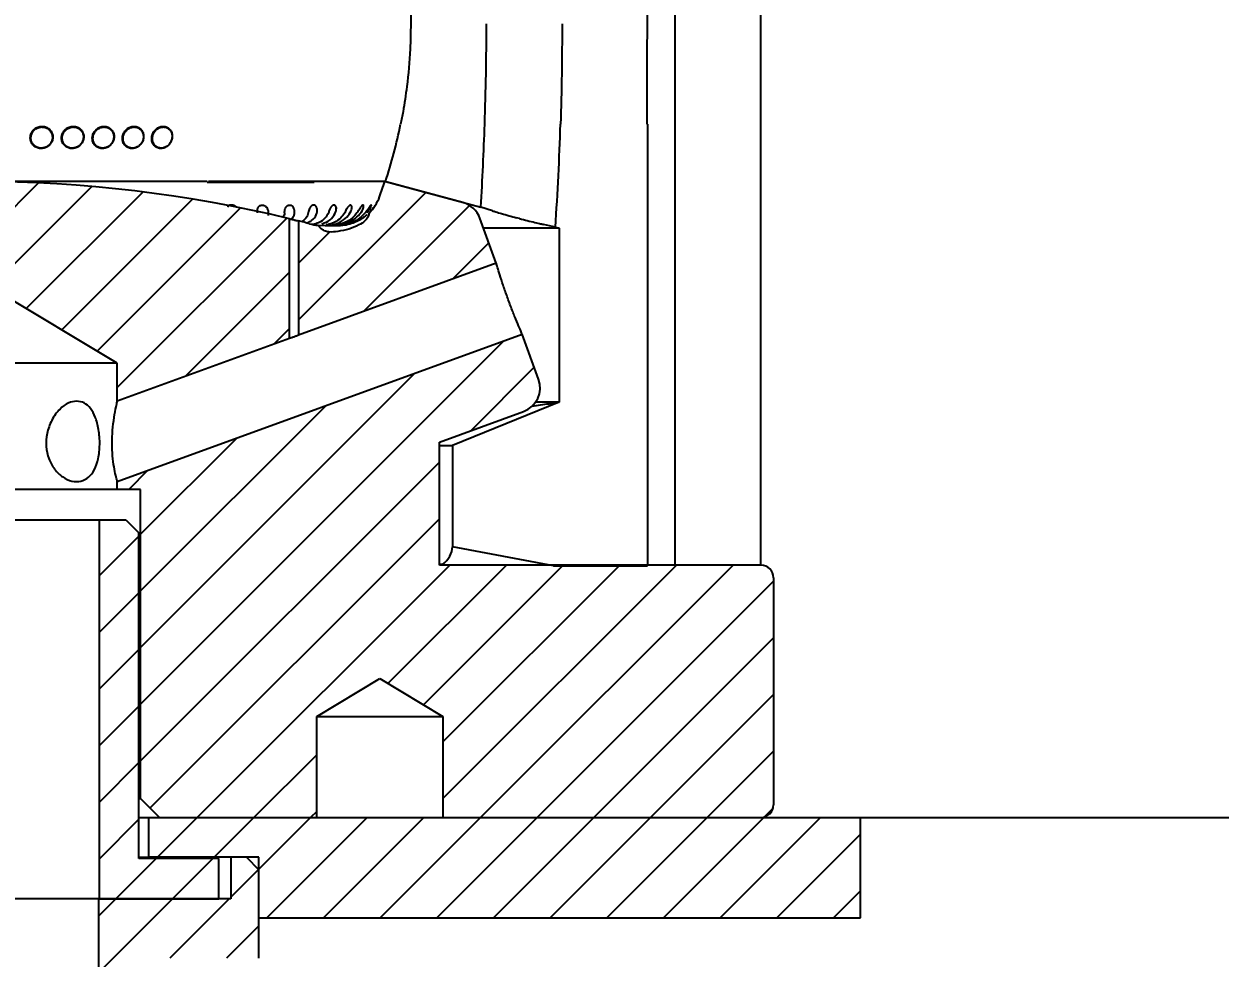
# Model space of a CAD drawing. Header units: millimetres. Extents: x 8 to 832, y 8 to 585.
# Drawn here: x 650.9 to 745.7, y 108.5 to 182.5 of the extents above; entities that cross this region are included whole.
import ezdxf

# ---------------------------------------------------------------- set-up
doc = ezdxf.new("R2010")
doc.units = ezdxf.units.MM
doc.layers.add('DIMENSIONS', color=2, linetype='Continuous')
doc.layers.add('HATCH', color=3, linetype='Continuous')
doc.layers.add('OUTLINE', color=7, linetype='Continuous', lineweight=25)
doc.styles.add('SLDTEXTSTYLE0', font='TXT', dxfattribs={"width": 0.75})
doc.dimstyles.new('SLDDIMSTYLE0', dxfattribs={"dimtxt": 3.5, "dimasz": 2, "dimexe": 0, "dimexo": 0.0625, "dimgap": 0.875, "dimtad": 1, "dimrnd": 1e-09, "dimzin": 12, "dimdsep": 46, "dimtxsty": 'SLDTEXTSTYLE0', "dimsah": 1, "dimcen": 0.09, "dimadec": 0, "dimazin": 3, "dimtfac": 1, "dimtofl": 0, "dimtmove": 0, "dimatfit": 3, "dimfxl": 0, "dimfrac": 2, "dimtolj": 1, "dimtzin": 12, "dimarcsym": 0})

# ---------------------------------------------------------------- blocks, each defined once
blk = doc.blocks.new('SW_HATCH_0')
at = {"layer": 'HATCH', "color": 0}
for p, q in [((400.767, -34.775), (388.698, -46.845)), ((404.98, -35.052), (396.984, -43.048)), ((409.041, -35.482), (399.789, -44.734)), ((431.438, -35.535), (421.35, -45.623)), ((412.963, -36.049), (402.594, -46.419)), ((416.759, -36.744), (405.399, -48.104)), ((434.91, -36.554), (426.5, -44.963)), ((420.436, -37.557), (407, -50.993)), ((423.835, -38.648), (421.35, -41.133)), ((436.442, -39.512), (433.56, -42.394)), ((420.65, -41.833), (412.381, -50.102)), ((420.65, -46.323), (419.441, -47.533)), ((437.64, -47.294), (408.85, -76.084)), ((430.581, -49.863), (408.85, -71.594)), ((440.037, -49.387), (435.013, -54.411)), ((423.521, -52.433), (408.85, -67.104)), ((416.461, -55.002), (408.85, -62.613)), ((409.402, -57.572), (407.907, -59.066)), ((432.525, -56.899), (408.85, -80.574)), ((432.525, -61.389), (409.599, -84.315)), ((408.7, -62.763), (405.55, -65.913)), ((433.338, -65.066), (413.338, -85.066)), ((437.828, -65.066), (428.445, -74.45)), ((451.298, -65.066), (432.8, -83.565)), ((455.788, -65.066), (435.788, -85.066)), ((459, -66.345), (440.279, -85.066)), ((408.7, -67.254), (405.55, -70.404)), ((459, -70.835), (444.769, -85.066)), ((408.7, -71.744), (405.55, -74.894)), ((459, -75.325), (449.259, -85.066)), ((408.7, -76.234), (405.55, -79.384)), ((422.8, -80.094), (417.828, -85.066)), ((459, -79.815), (453.749, -85.066)), ((408.7, -80.724), (405.55, -83.874)), ((458.96, -84.345), (458.279, -85.027)), ((408.7, -85.214), (405.55, -88.364)), ((413.338, -85.066), (410.188, -88.216)), ((417.828, -85.066), (414.678, -88.216)), ((422.318, -85.066), (418.225, -89.159)), ((426.808, -85.066), (418.858, -93.016)), ((422.8, -84.584), (422.318, -85.066)), ((431.298, -85.066), (423.348, -93.016)), ((435.788, -85.066), (427.838, -93.016)), ((440.279, -85.066), (432.329, -93.016)), ((444.769, -85.066), (436.819, -93.016)), ((449.259, -85.066), (441.309, -93.016)), ((453.749, -85.066), (445.799, -93.016)), ((458.239, -85.066), (450.289, -93.016)), ((462.729, -85.066), (454.779, -93.016)), ((465.9, -86.386), (459.269, -93.016)), ((410.088, -88.316), (406.888, -91.516)), ((414.578, -88.316), (411.378, -91.516)), ((418.197, -89.188), (416, -91.384)), ((465.9, -90.876), (463.759, -93.016)), ((406.888, -91.516), (405.5, -92.904)), ((411.378, -91.516), (405.5, -97.394)), ((415.868, -91.516), (411.168, -96.216)), ((418.225, -93.65), (415.658, -96.216))]:
    blk.add_line(p, q, dxfattribs=at)
at = {"layer": 'HATCH', "color": 0, "flags": 128}
for points in [[(442.318, -65.066), (442.268, -65.116), (431.25, -76.135)], [(446.808, -65.066), (446.758, -65.116), (432.8, -79.075)]]:
    blk.add_lwpolyline(points, dxfattribs=at)
blk = doc.blocks.new('_D_6')
at = {"layer": 'DIMENSIONS'}
for p, q in [((716.108, 323.112), (762.866, 323.112)), ((760.866, 119.607), (760.866, 323.112)), ((710.272, 119.607), (762.866, 119.607))]:
    blk.add_line(p, q, dxfattribs=at)
for points in [[(760.866, 323.112), (760.366, 321.112), (761.366, 321.112)], [(760.866, 119.607), (761.366, 121.607), (760.366, 121.607)]]:
    blk.add_solid(points, dxfattribs=at)
at = {"layer": 'DIMENSIONS', "char_height": 3.5, "attachment_point": 1, "rotation": 90, "style": 'SLDTEXTSTYLE0'}
for s, insert in [('max 303', (750.802, 212.33)), ('203,5', (756.355, 215.543))]:
    blk.add_mtext(s, dxfattribs=dict(at, insert=insert))

msp = doc.modelspace()

# ---------------------------------------------------------------- linework, layer by layer
at = {"layer": 'OUTLINE'}
for p, q in [((709.247, 408.812), (709.247, 139.607)), ((702.456, 199.557), (702.456, 139.607)), ((681.522, 185.507), (681.522, 182.507)), ((700.272, 174.557), (700.272, 139.557)), ((665.397, 170.007), (629.147, 170.007)), ((665.397, 170.007), (665.386, 169.959)), ((665.386, 169.959), (673.871, 169.959)), ((673.883, 170.007), (665.49, 170.007)), ((673.871, 169.959), (673.883, 170.007)), ((679.469, 170.007), (673.883, 170.007)), ((685.646, 168.352), (679.469, 170.007)), ((679.519, 170.007), (679.469, 170.007)), ((679.519, 170.007), (687.074, 167.983)), ((675.618, 167.942), (675.626, 167.842)), ((678.36, 167.895), (678.373, 168.115)), ((688, 167.694), (687.074, 167.983)), ((671.922, 157.581), (671.922, 167.065)), ((672.622, 166.892), (672.622, 157.836)), ((688.304, 163.543), (687.007, 167.104)), ((690.149, 167.081), (689.901, 167.147)), ((674.735, 166.507), (674.185, 166.535)), ((675.754, 166.507), (674.735, 166.507)), ((693.272, 166.322), (687.292, 166.322)), ((692.984, 166.399), (692.054, 166.611)), ((692.984, 166.399), (693.272, 166.322)), ((693.272, 166.322), (693.272, 152.526)), ((688.304, 163.543), (672.622, 157.836)), ((658.272, 155.607), (647.272, 162.216)), ((658.272, 146.228), (690.356, 157.905)), ((671.922, 157.581), (658.272, 152.613)), ((691.652, 154.344), (690.356, 157.905)), ((658.272, 155.607), (636.272, 155.607)), ((658.272, 152.613), (658.272, 155.607)), ((683.797, 149.357), (690.456, 151.781)), ((693.272, 152.526), (684.822, 149.087)), ((693.272, 152.526), (691.42, 152.526)), ((683.797, 139.607), (683.797, 149.357)), ((683.797, 149.087), (684.822, 149.087)), ((684.822, 149.087), (684.822, 141.057)), ((658.272, 145.607), (658.272, 146.228)), ((658.272, 145.607), (636.272, 145.607)), ((660.122, 145.607), (658.272, 145.607)), ((660.122, 121.107), (660.122, 145.607)), ((656.822, 143.157), (637.722, 143.157)), ((656.822, 143.157), (656.822, 113.157)), ((658.972, 143.157), (656.822, 143.157)), ((658.972, 143.157), (659.972, 142.157)), ((659.972, 116.357), (659.972, 142.157)), ((692.822, 139.557), (684.822, 141.057)), ((684.031, 139.668), (683.797, 139.677)), ((709.272, 139.607), (683.797, 139.607)), ((692.822, 139.557), (700.272, 139.557)), ((710.272, 138.607), (710.272, 120.607)), ((674.072, 127.607), (679.072, 130.611)), ((679.072, 130.611), (684.072, 127.607)), ((674.072, 119.607), (674.072, 127.607)), ((674.072, 127.607), (684.072, 127.607)), ((684.072, 127.607), (684.072, 119.607)), ((659.972, 121.107), (660.122, 121.107)), ((661.622, 119.607), (660.122, 121.107)), ((659.972, 119.607), (660.772, 119.607)), ((660.772, 116.457), (660.772, 119.607)), ((660.772, 119.607), (717.172, 119.607)), ((661.622, 119.607), (674.072, 119.607)), ((684.072, 119.607), (709.272, 119.607)), ((717.172, 111.657), (717.172, 119.607)), ((659.972, 116.457), (660.772, 116.457)), ((666.322, 116.357), (659.972, 116.357)), ((669.497, 116.457), (660.772, 116.457)), ((666.322, 113.157), (666.322, 116.357)), ((667.272, 116.457), (667.272, 113.157)), ((668.497, 116.457), (667.272, 116.457)), ((668.497, 116.457), (669.497, 115.457)), ((669.497, 111.657), (669.497, 116.457)), ((669.497, 108.457), (669.497, 115.457)), ((656.772, 113.157), (637.772, 113.157)), ((656.772, 113.157), (656.772, 92.457)), ((667.272, 113.157), (656.772, 113.157)), ((656.822, 113.157), (666.322, 113.157)), ((669.497, 111.657), (717.172, 111.657))]:
    msp.add_line(p, q, dxfattribs=at)
for centre, radius, start, end in [((641.522, 182.507), 40, 341.79004, 348.53613), ((452.102, 182.507), 235.421, 356.46288, 358.06479), ((452.102, 182.507), 241.421, 356.17428, 358.1129), ((647.272, 65.282), 104.725, 76.3861, 103.6139), ((641.522, 182.507), 39.953, 339.94562, 341.76764), ((675.765, 170.007), 3.5, 314.66358, 339.94562), ((685.128, 166.42), 2, 20, 75), ((647.272, 65.282), 104.725, 75.48959, 75.99173), ((674.765, 171.507), 5, 255.48959, 263.25702), ((689.772, 153.66), 2, 290, 20), ((709.272, 138.607), 1, 0, 90), ((709.272, 120.607), 1, 270, 360)]:
    msp.add_arc(centre, radius, start, end, dxfattribs=at)
for centre, major_axis, ratio, start_param, end_param in [((-13529.48, 279.184), (0, 39096.064), 0.36397, 4.709713, 4.710558), ((675.265, 170.452), (1.488, -5.218), 0.506801, 0.821092, 0.837142), ((675.265, 170.452), (1.488, -5.218), 0.506801, 5.404411, 5.462094), ((650.438, 147.504), (34.358, -6.727), 0.202193, 6.107836, 6.322754)]:
    msp.add_ellipse(centre, major_axis=major_axis, ratio=ratio, start_param=start_param, end_param=end_param, dxfattribs=at)
for points, knots in [([(681.522, 182.507), (681.513, 181.844), (681.488, 180.183), (681.307, 178.192), (681.079, 176.538), (680.917, 175.545), (680.789, 174.886), (680.724, 174.557)], [0, 0, 0, 0, 0.248443, 0.622884, 0.748404, 0.874162, 1, 1, 1, 1]), ([(687.388, 174.557), (687.428, 175.881), (687.508, 178.531), (687.521, 181.181), (687.528, 182.507)], [0, 0, 0, 0, 0.499929, 1, 1, 1, 1]), ([(693.517, 182.507), (693.512, 181.182), (693.503, 178.531), (693.429, 175.882), (693.391, 174.557)], [0, 0, 0, 0, 0.499932, 1, 1, 1, 1]), ([(652.895, 172.906), (652.96, 172.984), (653.089, 173.141), (653.171, 173.435), (653.157, 173.733), (653.042, 174.006), (652.84, 174.224), (652.574, 174.361), (652.273, 174.403), (651.972, 174.343), (651.704, 174.19), (651.5, 173.959), (651.384, 173.678), (651.367, 173.378), (651.451, 173.094), (651.628, 172.855), (651.877, 172.691), (652.171, 172.618), (652.475, 172.647), (652.724, 172.754), (652.848, 172.864), (652.895, 172.906)], [0, 0, 0, 0, 0.053618, 0.107238, 0.160827, 0.214403, 0.268016, 0.321696, 0.37545, 0.429246, 0.48304, 0.536784, 0.590454, 0.644061, 0.697635, 0.751231, 0.804887, 0.858619, 0.912407, 0.966208, 1, 1, 1, 1]), ([(652.874, 172.919), (652.936, 172.994), (653.06, 173.143), (653.139, 173.424), (653.126, 173.709), (653.017, 173.971), (652.825, 174.18), (652.571, 174.312), (652.283, 174.352), (651.995, 174.296), (651.738, 174.15), (651.542, 173.93), (651.43, 173.662), (651.413, 173.375), (651.493, 173.102), (651.662, 172.874), (651.899, 172.716), (652.18, 172.645), (652.471, 172.672), (652.71, 172.774), (652.829, 172.879), (652.874, 172.919)], [0, 0, 0, 0, 0.05361, 0.107224, 0.160806, 0.214373, 0.267978, 0.321659, 0.375417, 0.429219, 0.483023, 0.536773, 0.590443, 0.644042, 0.697609, 0.751196, 0.804849, 0.858582, 0.912379, 0.966187, 1, 1, 1, 1]), ([(655.339, 172.906), (655.404, 172.984), (655.533, 173.141), (655.62, 173.435), (655.611, 173.733), (655.502, 174.006), (655.307, 174.224), (655.048, 174.361), (654.752, 174.403), (654.454, 174.343), (654.187, 174.19), (653.982, 173.959), (653.862, 173.678), (653.84, 173.378), (653.919, 173.093), (654.089, 172.855), (654.331, 172.691), (654.62, 172.618), (654.92, 172.647), (655.168, 172.754), (655.291, 172.864), (655.339, 172.906)], [0, 0, 0, 0, 0.053618, 0.107236, 0.160828, 0.214401, 0.268015, 0.321697, 0.375449, 0.429245, 0.483038, 0.536784, 0.590455, 0.644059, 0.697635, 0.751229, 0.804886, 0.858618, 0.912405, 0.966208, 1, 1, 1, 1]), ([(655.321, 172.919), (655.354, 172.954), (655.419, 173.025), (655.494, 173.149), (655.549, 173.283), (655.581, 173.422), (655.589, 173.565), (655.573, 173.704), (655.533, 173.839), (655.472, 173.963), (655.39, 174.074), (655.29, 174.169), (655.173, 174.245), (655.045, 174.3), (654.908, 174.332), (654.767, 174.34), (654.624, 174.325), (654.485, 174.286), (654.353, 174.224), (654.233, 174.142), (654.127, 174.041), (654.039, 173.926), (653.97, 173.797), (653.924, 173.662), (653.901, 173.52), (653.902, 173.379), (653.927, 173.24), (653.974, 173.11), (654.044, 172.989), (654.133, 172.884), (654.241, 172.796), (654.361, 172.728), (654.494, 172.681), (654.632, 172.658), (654.775, 172.658), (654.916, 172.683), (655.053, 172.731), (655.193, 172.805), (655.276, 172.878), (655.321, 172.919)], [0, 0, 0, 0, 0.026424, 0.053616, 0.080044, 0.107238, 0.133649, 0.160827, 0.187231, 0.214401, 0.240823, 0.268011, 0.29447, 0.321698, 0.348196, 0.375461, 0.40198, 0.42927, 0.455789, 0.483079, 0.509573, 0.536837, 0.563291, 0.590514, 0.616933, 0.64412, 0.670524, 0.697694, 0.724108, 0.751288, 0.777733, 0.804946, 0.831433, 0.858685, 0.885202, 0.912486, 0.93901, 0.966303, 1, 1, 1, 1]), ([(657.737, 172.907), (657.802, 172.985), (657.932, 173.142), (658.021, 173.436), (658.017, 173.734), (657.915, 174.007), (657.728, 174.225), (657.476, 174.362), (657.187, 174.402), (656.894, 174.343), (656.63, 174.189), (656.425, 173.958), (656.303, 173.677), (656.277, 173.377), (656.349, 173.092), (656.512, 172.854), (656.747, 172.69), (657.028, 172.618), (657.322, 172.647), (657.567, 172.755), (657.69, 172.865), (657.737, 172.907)], [0, 0, 0, 0, 0.0536169, 0.1072364, 0.1608269, 0.2144045, 0.2680162, 0.321696, 0.3754496, 0.4292469, 0.4830397, 0.5367836, 0.5904538, 0.6440587, 0.6976354, 0.7512294, 0.8048856, 0.8586189, 0.9124075, 0.9662089, 1, 1, 1, 1]), ([(657.721, 172.916), (657.754, 172.952), (657.819, 173.023), (657.895, 173.147), (657.952, 173.28), (657.986, 173.42), (657.997, 173.562), (657.984, 173.701), (657.949, 173.836), (657.891, 173.96), (657.813, 174.072), (657.717, 174.167), (657.604, 174.244), (657.48, 174.299), (657.346, 174.332), (657.208, 174.34), (657.068, 174.325), (656.932, 174.287), (656.801, 174.226), (656.681, 174.144), (656.575, 174.044), (656.486, 173.929), (656.416, 173.8), (656.368, 173.664), (656.343, 173.523), (656.34, 173.382), (656.362, 173.243), (656.406, 173.112), (656.472, 172.992), (656.557, 172.886), (656.66, 172.797), (656.777, 172.729), (656.906, 172.682), (657.041, 172.658), (657.181, 172.658), (657.32, 172.682), (657.455, 172.73), (657.593, 172.803), (657.676, 172.876), (657.721, 172.916)], [0, 0, 0, 0, 0.026428, 0.053618, 0.080045, 0.107238, 0.133653, 0.16083, 0.187233, 0.214404, 0.240826, 0.268014, 0.294474, 0.321698, 0.348196, 0.375461, 0.40198, 0.42927, 0.45579, 0.483081, 0.509574, 0.536837, 0.563292, 0.590517, 0.616935, 0.644123, 0.670526, 0.697694, 0.72411, 0.751289, 0.777736, 0.804947, 0.831434, 0.858687, 0.885201, 0.912488, 0.939012, 0.966305, 1, 1, 1, 1]), ([(660.077, 172.909), (660.141, 172.988), (660.27, 173.145), (660.361, 173.439), (660.362, 173.737), (660.267, 174.01), (660.088, 174.226), (659.844, 174.362), (659.564, 174.402), (659.277, 174.342), (659.018, 174.187), (658.815, 173.955), (658.692, 173.674), (658.662, 173.374), (658.728, 173.09), (658.883, 172.852), (659.109, 172.689), (659.382, 172.617), (659.669, 172.648), (659.909, 172.757), (660.03, 172.867), (660.077, 172.909)], [0, 0, 0, 0, 0.053619, 0.107237, 0.160827, 0.214404, 0.268017, 0.321699, 0.37545, 0.429247, 0.483039, 0.536785, 0.590453, 0.64406, 0.697634, 0.75123, 0.804886, 0.858619, 0.912407, 0.966208, 1, 1, 1, 1]), ([(660.06, 172.912), (660.092, 172.947), (660.158, 173.018), (660.235, 173.141), (660.293, 173.275), (660.329, 173.414), (660.344, 173.556), (660.335, 173.696), (660.304, 173.831), (660.251, 173.956), (660.177, 174.068), (660.086, 174.164), (659.979, 174.241), (659.859, 174.297), (659.73, 174.331), (659.596, 174.341), (659.459, 174.326), (659.325, 174.289), (659.196, 174.228), (659.078, 174.148), (658.972, 174.048), (658.883, 173.933), (658.812, 173.805), (658.762, 173.67), (658.733, 173.528), (658.728, 173.387), (658.745, 173.248), (658.785, 173.117), (658.846, 172.996), (658.926, 172.89), (659.024, 172.8), (659.136, 172.731), (659.26, 172.683), (659.391, 172.658), (659.528, 172.658), (659.663, 172.68), (659.796, 172.727), (659.932, 172.8), (660.014, 172.873), (660.06, 172.912)], [0, 0, 0, 0, 0.026427, 0.05362, 0.080047, 0.107242, 0.133653, 0.160833, 0.187236, 0.214406, 0.240827, 0.268016, 0.294475, 0.321698, 0.348195, 0.37546, 0.40198, 0.429268, 0.455788, 0.483079, 0.509573, 0.536838, 0.563293, 0.590518, 0.616938, 0.644125, 0.67053, 0.6977, 0.724113, 0.751291, 0.777738, 0.804947, 0.831432, 0.858685, 0.8852, 0.912485, 0.939008, 0.966303, 1, 1, 1, 1]), ([(662.345, 172.913), (662.408, 172.992), (662.535, 173.149), (662.627, 173.444), (662.632, 173.742), (662.544, 174.014), (662.374, 174.229), (662.14, 174.364), (661.869, 174.402), (661.591, 174.34), (661.338, 174.184), (661.138, 173.951), (661.015, 173.669), (660.982, 173.369), (661.042, 173.085), (661.189, 172.849), (661.406, 172.687), (661.669, 172.617), (661.947, 172.649), (662.181, 172.759), (662.299, 172.87), (662.345, 172.913)], [0, 0, 0, 0, 0.053617, 0.107237, 0.160825, 0.214401, 0.268014, 0.321699, 0.375452, 0.42925, 0.483041, 0.536783, 0.590452, 0.644057, 0.697632, 0.751229, 0.804885, 0.858619, 0.91241, 0.96621, 1, 1, 1, 1]), ([(662.32, 172.903), (662.352, 172.937), (662.418, 173.007), (662.496, 173.129), (662.557, 173.262), (662.597, 173.4), (662.615, 173.543), (662.612, 173.683), (662.586, 173.818), (662.539, 173.944), (662.472, 174.058), (662.388, 174.155), (662.286, 174.235), (662.173, 174.293), (662.049, 174.329), (661.92, 174.341), (661.788, 174.329), (661.657, 174.294), (661.531, 174.235), (661.414, 174.157), (661.308, 174.058), (661.218, 173.945), (661.145, 173.818), (661.092, 173.683), (661.06, 173.542), (661.049, 173.401), (661.062, 173.261), (661.095, 173.13), (661.15, 173.007), (661.224, 172.9), (661.316, 172.808), (661.422, 172.737), (661.54, 172.687), (661.666, 172.66), (661.797, 172.657), (661.929, 172.677), (662.058, 172.722), (662.193, 172.792), (662.274, 172.863), (662.32, 172.903)], [0, 0, 0, 0, 0.026426, 0.053621, 0.080049, 0.107247, 0.133659, 0.160839, 0.187241, 0.214411, 0.240832, 0.268017, 0.294475, 0.321696, 0.348191, 0.375453, 0.401975, 0.429262, 0.455784, 0.483073, 0.509568, 0.536835, 0.563294, 0.590521, 0.616942, 0.644132, 0.670535, 0.697706, 0.724118, 0.751296, 0.77774, 0.804947, 0.831432, 0.858682, 0.885198, 0.91248, 0.939004, 0.966299, 1, 1, 1, 1]), ([(667.751, 167.942), (667.726, 167.966), (667.659, 168.029), (667.524, 168.111), (667.37, 168.153), (667.239, 168.145), (667.156, 168.12), (667.084, 168.077), (667.034, 168.029), (667.013, 167.995), (667.004, 167.981)], [0, 0, 0, 0, 0.147248, 0.390936, 0.63596, 0.729861, 0.824374, 0.889078, 0.954174, 1, 1, 1, 1]), ([(669.379, 167.535), (669.378, 167.541), (669.37, 167.629), (669.357, 167.747), (669.403, 167.912), (669.441, 167.985), (669.489, 168.045), (669.546, 168.094), (669.623, 168.133), (669.735, 168.156), (669.907, 168.128), (670.034, 168.039), (670.101, 167.96), (670.116, 167.942)], [0, 0, 0, 0, 0.0173636, 0.2647957, 0.3245422, 0.3735556, 0.4118615, 0.4502264, 0.496976, 0.5670298, 0.6912029, 0.9317026, 1, 1, 1, 1]), ([(670.253, 167.322), (670.264, 167.484), (670.278, 167.706), (670.151, 167.891), (670.116, 167.942)], [0, 0, 0, 0, 0.725364, 1, 1, 1, 1]), ([(671.525, 167.535), (671.528, 167.58), (671.534, 167.677), (671.556, 167.818), (671.61, 167.942), (671.658, 168.015), (671.709, 168.069), (671.771, 168.113), (671.852, 168.146), (671.973, 168.154), (672.12, 168.093), (672.19, 167.997), (672.23, 167.942)], [0, 0, 0, 0, 0.132412, 0.284911, 0.348887, 0.390191, 0.431749, 0.468997, 0.52349, 0.611805, 0.776779, 1, 1, 1, 1]), ([(672.054, 167.016), (672.14, 167.123), (672.347, 167.378), (672.336, 167.731), (672.248, 167.906), (672.23, 167.942)], [0, 0, 0, 0, 0.363667, 0.86759, 1, 1, 1, 1]), ([(673.369, 166.768), (673.473, 166.815), (673.788, 166.958), (674.067, 167.374), (674.134, 167.744), (674.081, 167.912), (674.071, 167.942)], [0, 0, 0, 0, 0.178668, 0.543838, 0.919393, 1, 1, 1, 1]), ([(674.071, 167.942), (674.059, 167.97), (674.029, 168.037), (673.952, 168.118), (673.854, 168.156), (673.76, 168.141), (673.697, 168.114), (673.637, 168.068), (673.588, 168.016), (673.541, 167.948), (673.488, 167.845), (673.44, 167.696), (673.418, 167.596), (673.405, 167.535)], [0, 0, 0, 0, 0.10839, 0.262084, 0.416763, 0.473345, 0.530313, 0.570067, 0.61, 0.647172, 0.707253, 0.821176, 1, 1, 1, 1]), ([(674.467, 166.669), (674.595, 166.706), (674.973, 166.814), (675.391, 167.199), (675.629, 167.635), (675.621, 167.86), (675.618, 167.942)], [0, 0, 0, 0, 0.164708, 0.48472, 0.813253, 1, 1, 1, 1]), ([(675.618, 167.942), (675.615, 167.959), (675.604, 168.017), (675.562, 168.1), (675.49, 168.15), (675.411, 168.148), (675.355, 168.127), (675.297, 168.086), (675.246, 168.036), (675.195, 167.971), (675.14, 167.88), (675.064, 167.718), (675.026, 167.611), (674.999, 167.535)], [0, 0, 0, 0, 0.064, 0.225134, 0.38708, 0.449219, 0.511717, 0.554215, 0.597017, 0.634631, 0.687604, 0.779744, 1, 1, 1, 1]), ([(675.294, 166.583), (675.296, 166.583), (675.582, 166.614), (676.065, 166.859), (676.609, 167.299), (676.825, 167.706), (676.849, 167.894), (676.855, 167.942)], [0, 0, 0, 0, 0.001725, 0.298717, 0.593209, 0.896272, 1, 1, 1, 1]), ([(675.613, 166.542), (675.755, 166.553), (676.194, 166.587), (676.838, 166.863), (677.429, 167.316), (677.694, 167.715), (677.754, 167.899), (677.768, 167.942)], [0, 0, 0, 0, 0.1261273, 0.3881566, 0.6484555, 0.9163243, 1, 1, 1, 1]), ([(676.855, 167.942), (676.855, 167.975), (676.855, 168.048), (676.819, 168.131), (676.757, 168.159), (676.686, 168.13), (676.638, 168.096), (676.589, 168.046), (676.542, 167.987), (676.485, 167.904), (676.388, 167.733), (676.334, 167.618), (676.29, 167.536), (676.29, 167.535)], [0, 0, 0, 0, 0.130188, 0.288201, 0.447727, 0.498369, 0.549401, 0.587309, 0.625262, 0.673944, 0.753423, 0.998475, 1, 1, 1, 1]), ([(677.768, 167.942), (677.772, 167.961), (677.787, 168.021), (677.79, 168.104), (677.764, 168.151), (677.719, 168.147), (677.68, 168.126), (677.635, 168.084), (677.591, 168.033), (677.542, 167.968), (677.479, 167.876), (677.378, 167.715), (677.31, 167.609), (677.262, 167.535)], [0, 0, 0, 0, 0.0738212, 0.2318518, 0.3906821, 0.452254, 0.5141931, 0.5562858, 0.598658, 0.6361399, 0.6898856, 0.7843366, 1, 1, 1, 1]), ([(678.346, 167.942), (678.363, 167.979), (678.397, 168.058), (678.411, 168.133), (678.395, 168.155), (678.363, 168.136), (678.329, 168.103), (678.29, 168.056), (678.246, 167.999), (678.19, 167.921), (678.086, 167.772), (677.995, 167.646), (677.924, 167.557), (677.906, 167.535)], [0, 0, 0, 0, 0.1460708, 0.3120055, 0.4287733, 0.4916187, 0.5409176, 0.5796572, 0.618497, 0.6644974, 0.7362003, 0.9346912, 1, 1, 1, 1]), ([(678.062, 167.549), (678.166, 167.674), (678.284, 167.815), (678.34, 167.929), (678.346, 167.942)], [0, 0, 0, 0, 0.884855, 1, 1, 1, 1]), ([(678.225, 167.518), (678.286, 167.581), (678.433, 167.733), (678.528, 167.865), (678.584, 167.942)], [0, 0, 0, 0, 0.416335, 1, 1, 1, 1]), ([(678.584, 167.942), (678.614, 167.987), (678.673, 168.077), (678.712, 168.156), (678.697, 168.143), (678.691, 168.138)], [0, 0, 0, 0, 0.386894, 0.776583, 1, 1, 1, 1]), ([(671.525, 167.535), (671.524, 167.525), (671.516, 167.403), (671.46, 167.289), (671.409, 167.186)], [0, 0, 0, 0, 0.088188, 1, 1, 1, 1]), ([(671.922, 167.065), (671.925, 167.064), (671.93, 167.063), (671.977, 167.051), (672.057, 167.032), (672.162, 167.006), (672.281, 166.976), (672.401, 166.947), (672.507, 166.921), (672.583, 166.902), (672.618, 166.893), (672.621, 166.893), (672.622, 166.892)], [0, 0, 0, 0, 0.083075, 0.185931, 0.290225, 0.39725, 0.507218, 0.619088, 0.730852, 0.840517, 0.947038, 1, 1, 1, 1]), ([(673.405, 167.535), (673.36, 167.389), (673.277, 167.122), (672.994, 166.911), (672.867, 166.816)], [0, 0, 0, 0, 0.55068, 1, 1, 1, 1]), ([(674.999, 167.535), (674.998, 167.531), (674.94, 167.381), (674.761, 167.092), (674.324, 166.75), (673.911, 166.644), (673.745, 166.602)], [0, 0, 0, 0, 0.011415, 0.379963, 0.751966, 1, 1, 1, 1]), ([(678.214, 167.448), (678.19, 167.363), (678.132, 167.155), (677.863, 166.831), (677.092, 166.349), (676.095, 166.082), (675.145, 165.978), (674.688, 166.092), (674.459, 166.222), (674.365, 166.32), (674.343, 166.344)], [0, 0, 0, 0, 0.058817, 0.143781, 0.274811, 0.665225, 0.826879, 0.90888, 0.978023, 1, 1, 1, 1]), ([(676.29, 167.535), (676.201, 167.397), (676.02, 167.114), (675.528, 166.788), (675.087, 166.612), (674.857, 166.584), (674.825, 166.58)], [0, 0, 0, 0, 0.337922, 0.691219, 0.957643, 1, 1, 1, 1]), ([(677.262, 167.535), (677.15, 167.394), (676.926, 167.111), (676.36, 166.757), (675.693, 166.554), (675.222, 166.509), (674.997, 166.507), (674.967, 166.507)], [0, 0, 0, 0, 0.262822, 0.528058, 0.76675, 0.968278, 1, 1, 1, 1]), ([(678.058, 167.399), (677.967, 167.313), (677.72, 167.082), (677.188, 166.788), (676.545, 166.578), (676.077, 166.513), (675.824, 166.508), (675.754, 166.507)], [0, 0, 0, 0, 0.175899, 0.473399, 0.694459, 0.915216, 1, 1, 1, 1]), ([(677.906, 167.535), (677.778, 167.397), (677.516, 167.116), (676.948, 166.773), (676.502, 166.647), (676.311, 166.594)], [0, 0, 0, 0, 0.356007, 0.72441, 1, 1, 1, 1]), ([(688, 167.694), (688.078, 167.668), (688.234, 167.616), (688.709, 167.475), (689.282, 167.313), (689.702, 167.2), (689.901, 167.147)], [0, 0, 0, 0, 0.254353, 0.508628, 0.766862, 1, 1, 1, 1]), ([(690.149, 167.081), (690.356, 167.026), (690.788, 166.913), (691.375, 166.766), (691.835, 166.656), (691.984, 166.626), (692.054, 166.611)], [0, 0, 0, 0, 0.243182, 0.506347, 0.766559, 1, 1, 1, 1]), ([(690.356, 157.905), (690.346, 157.927), (690.324, 157.976), (690.145, 158.388), (689.863, 159.059), (689.518, 159.924), (689.162, 160.88), (688.835, 161.822), (688.571, 162.644), (688.39, 163.245), (688.312, 163.514), (688.306, 163.536), (688.304, 163.543)], [0, 0, 0, 0, 0.092137, 0.19926, 0.306562, 0.413999, 0.521313, 0.62843, 0.735582, 0.842951, 0.950377, 1, 1, 1, 1]), ([(672.622, 157.836), (672.622, 157.836), (672.621, 157.835), (672.604, 157.827), (672.551, 157.801), (672.468, 157.764), (672.371, 157.723), (672.262, 157.682), (672.151, 157.644), (672.043, 157.612), (671.964, 157.591), (671.927, 157.582), (671.924, 157.581), (671.922, 157.581)], [0, 0, 0, 0, 0.018005, 0.112138, 0.207293, 0.309657, 0.421479, 0.504688, 0.617379, 0.730258, 0.838469, 0.942324, 1, 1, 1, 1]), ([(655.051, 152.613), (655.258, 152.582), (655.672, 152.519), (656.172, 152.048), (656.564, 151.333), (656.824, 150.346), (656.911, 149.183), (656.795, 148.051), (656.488, 147.145), (656.017, 146.528), (655.401, 146.212), (654.679, 146.217), (653.934, 146.548), (653.273, 147.173), (652.803, 148.027), (652.595, 149.022), (652.672, 150.082), (653.046, 151.134), (653.656, 151.973), (654.374, 152.514), (654.829, 152.58), (655.051, 152.613)], [0, 0, 0, 0, 0.04616, 0.092178, 0.141716, 0.198873, 0.260583, 0.319585, 0.373081, 0.424069, 0.475087, 0.526558, 0.578171, 0.629648, 0.680664, 0.731611, 0.78459, 0.842159, 0.903775, 0.953148, 1, 1, 1, 1]), ([(658.272, 146.228), (658.263, 146.259), (658.245, 146.322), (658.116, 146.82), (657.972, 147.561), (657.866, 148.495), (657.843, 149.529), (657.912, 150.597), (658.056, 151.595), (658.199, 152.299), (658.266, 152.585), (658.271, 152.606), (658.272, 152.613)], [0, 0, 0, 0, 0.1030222, 0.2060594, 0.3086147, 0.4102671, 0.513402, 0.6233075, 0.7431957, 0.8660668, 0.9577032, 1, 1, 1, 1]), ([(691.124, 152.201), (691.364, 152.238), (691.889, 152.318), (692.579, 152.422), (693.155, 152.509), (693.233, 152.521), (693.272, 152.526)], [0, 0, 0, 0, 0.175689, 0.384731, 0.6911, 1, 1, 1, 1])]:
    msp.add_open_spline(points, degree=3, knots=knots, dxfattribs=at)

# ---------------------------------------------------------------- block references
at = {"layer": 'HATCH'}
msp.add_blockref('SW_HATCH_0', (251.272, 204.673), dxfattribs=at)

# ---------------------------------------------------------------- dimensions: what is measured, and where the dimension line sits
at = {"layer": 'DIMENSIONS'}
dim = msp.add_linear_dim(base=(760.8664, 323.1116), p1=(709.2723, 119.6069), p2=(715.1075, 323.1116), angle=90, text='max 303\\P<>', dimstyle='SLDDIMSTYLE0', dxfattribs=at)
dim.commit()
dim.dimension.update_dxf_attribs({"geometry": '_D_6', "text_midpoint": (760.8664, 221.3593), "dimtype": 160})

doc.saveas('drawing.dxf')
